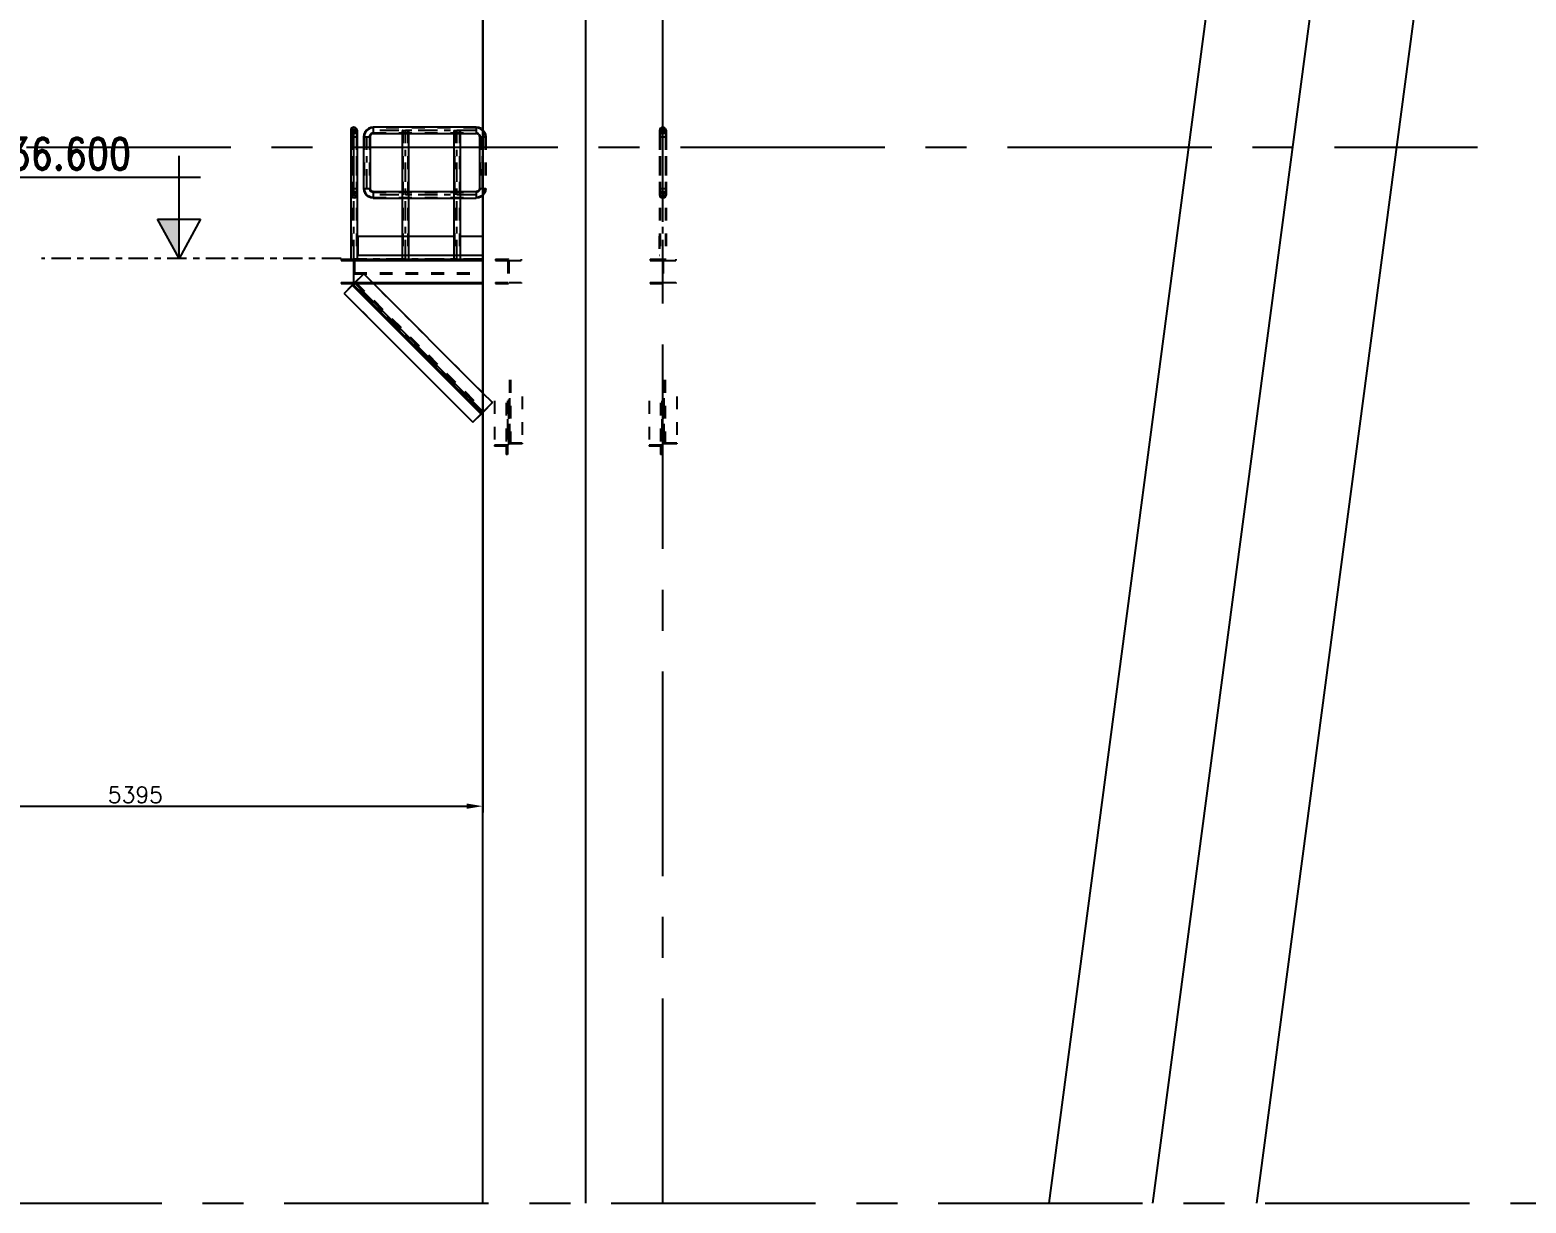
# Model space of a CAD drawing. Header units: millimetres. Extents: x 2368 to 8313, y 7493 to 11698.
# Drawn here: x 6956.3 to 7188.7, y 10907.5 to 11089.7 of the extents above; entities that cross this region are included whole.
import ezdxf
from ezdxf.enums import TextEntityAlignment as Align

# ---------------------------------------------------------------- set-up
doc = ezdxf.new("R2010")
doc.units = ezdxf.units.MM
for name, pattern in [('CENTER', [50.8, 31.75, -6.35, 6.35, -6.35]), ('XKITLINE00', [0]), ('XKITLINE02', [4, 2, -2]), ('XKITLINE03', [6, 3, -1, 1, -1])]:
    doc.linetypes.add(name, pattern=pattern)
doc.layers.add('3', color=120, linetype='Continuous')
doc.styles.add('ROMAND', font='romand.shx')
doc.styles.add('ROMANS', font='romans.shx')
doc.dimstyles.new('MD300', dxfattribs={"dimtxt": 2.5, "dimasz": 2.5, "dimexe": 1, "dimexo": 1, "dimgap": 0.5, "dimtad": 1, "dimdec": 1, "dimlfac": 50, "dimrnd": 0.5, "dimdsep": 46, "dimtxsty": 'ROMANS', "dimcen": 1, "dimclrd": 146, "dimclre": 146, "dimclrt": 30, "dimadec": 1, "dimazin": 2, "dimtfac": 1, "dimtdec": 1, "dimtmove": 0, "dimatfit": 1, "dimfxl": 1, "dimtolj": 1, "dimtzin": 0, "dimlwd": -1, "dimlwe": -1, "dimarcsym": 0})

# ---------------------------------------------------------------- blocks, each defined once
blk = doc.blocks.new('*D42')
at = {"color": 146, "transparency": 16777216}
for p, q in [((6918.69, 11189.66), (6918.69, 10968.16)), ((7026.59, 11121.22), (7026.59, 10968.16)), ((6921.19, 10969.16), (7024.09, 10969.16))]:
    blk.add_line(p, q, dxfattribs=at)
for points in [[(6921.19, 10969.58), (6921.19, 10968.75), (6918.69, 10969.16)], [(7024.09, 10969.58), (7024.09, 10968.75), (7026.59, 10969.16)]]:
    blk.add_solid(points, dxfattribs=at)
at = {"layer": 'Defpoints', "color": 0, "transparency": 16777216}
for p in [(6918.69, 11190.66), (7026.59, 11122.22), (7026.59, 10969.16)]:
    blk.add_point(p, dxfattribs=at)
at = {"color": 30, "transparency": 16777216, "insert": (6972.64, 10970.91), "char_height": 2.5, "attachment_point": 5, "style": 'ROMANS'}
blk.add_mtext('\\A1;5395', dxfattribs=at)

msp = doc.modelspace()

# ---------------------------------------------------------------- linework, layer by layer
at = {"color": 6, "linetype": 'CENTER'}
for p, q in [((7054.5882, 10907.5139), (7054.5882, 11495.735)), ((3247.3048, 11071.5205), (7181.1218, 11071.5205)), ((3236.5719, 10907.5139), (7224.4963, 10907.5139))]:
    msp.add_line(p, q, dxfattribs=at)
at = {"color": 4}
for p, q in [((7026.5881, 11122.2205), (7026.5881, 10907.5139)), ((7026.5882, 11122.2205), (7026.5882, 10907.5139)), ((7026.5883, 11122.2205), (7026.5882, 10907.5139)), ((7026.5882, 11122.2205), (7026.5882, 10907.5139)), ((7026.5882, 11122.2205), (7026.5882, 10907.5139)), ((7026.5883, 11122.2205), (7026.5883, 10907.5139)), ((7042.5882, 11122.2205), (7042.5882, 10907.5139)), ((7175.2586, 11122.2205), (7146.8095, 10907.5139)), ((7175.2586, 11122.2205), (7146.8095, 10907.5139)), ((7175.2586, 11122.2205), (7146.8096, 10907.5139)), ((7175.2587, 11122.2205), (7146.8096, 10907.5139)), ((7140.9986, 11107.2759), (7114.5297, 10907.5139)), ((7140.9986, 11107.2759), (7114.5298, 10907.5139)), ((7156.9986, 11106.2205), (7130.6696, 10907.5139)), ((7156.9986, 11106.2205), (7130.6696, 10907.5139))]:
    msp.add_line(p, q, dxfattribs=at)
at = {"color": 3, "linetype": 'XKITLINE02'}
for p, q in [((7006.088, 11074.1205), (7007.088, 11074.1205)), ((7006.088, 11074.1205), (7006.088, 11054.1205)), ((7006.0881, 11074.1205), (7007.0881, 11074.1205)), ((7006.0881, 11074.1205), (7006.0881, 11054.1205)), ((7006.0881, 11074.1205), (7007.0881, 11074.1205)), ((7006.0881, 11074.1205), (7006.0881, 11054.1205)), ((7006.0882, 11074.1205), (7006.1262, 11073.9292)), ((7006.0882, 11074.1205), (7007.0882, 11074.1205)), ((7006.0882, 11074.1205), (7006.0882, 11064.1205)), ((7006.1189, 11074.1205), (7006.0882, 11074.1205)), ((7006.0882, 11074.1205), (7006.1262, 11073.9292)), ((7006.1262, 11073.9292), (7006.2346, 11073.767)), ((7006.1262, 11073.9292), (7006.2346, 11073.767)), ((7006.188, 11074.1205), (7006.188, 11054.1205)), ((7006.1881, 11074.1205), (7006.1881, 11054.1205)), ((7006.1881, 11074.1205), (7006.1881, 11054.1205)), ((7006.2186, 11074.2736), (7006.1882, 11074.1205)), ((7006.2186, 11074.2736), (7006.1882, 11074.1205)), ((7006.1882, 11074.1205), (7006.2186, 11073.9675)), ((7006.1882, 11074.1205), (7006.1882, 11054.1205)), ((7006.1882, 11074.1205), (7006.1882, 11073.1205)), ((7006.1882, 11074.1205), (7006.2186, 11073.9675)), ((7006.2186, 11074.2736), (7006.3053, 11074.4034)), ((7006.2186, 11074.2736), (7006.3053, 11074.4034)), ((7006.2186, 11073.9675), (7006.3053, 11073.8377)), ((7006.2186, 11073.9675), (7006.3053, 11073.8377)), ((7006.3968, 11073.6586), (7006.2346, 11073.767)), ((7006.3968, 11073.6586), (7006.2346, 11073.767)), ((7006.3051, 11074.4034), (7006.8708, 11073.8377)), ((7006.3051, 11073.8377), (7006.8708, 11074.4034)), ((7006.3053, 11074.4034), (7006.4351, 11074.4901)), ((7006.3053, 11074.4034), (7006.4351, 11074.4901)), ((7006.3053, 11074.4034), (7006.871, 11073.8377)), ((7006.3053, 11073.8377), (7006.871, 11074.4034)), ((7006.3053, 11074.4034), (7006.871, 11073.8377)), ((7006.3053, 11073.8377), (7006.871, 11074.4034)), ((7006.3053, 11073.8377), (7006.4351, 11073.751)), ((7006.3053, 11073.8377), (7006.4351, 11073.751)), ((7006.5882, 11073.6205), (7006.3968, 11073.6586)), ((7006.5882, 11073.6205), (7006.3968, 11073.6586)), ((7006.5882, 11074.5205), (7006.4351, 11074.4901)), ((7006.5882, 11074.5205), (7006.4351, 11074.4901)), ((7006.5882, 11073.7205), (7006.4351, 11073.751)), ((7006.5882, 11073.7205), (7006.4351, 11073.751)), ((7006.7412, 11074.4901), (7006.5882, 11074.5205)), ((7006.7412, 11074.4901), (7006.5882, 11074.5205)), ((7006.7412, 11073.751), (7006.5882, 11073.7205)), ((7006.7412, 11073.751), (7006.5882, 11073.7205)), ((7006.7795, 11073.6586), (7006.5882, 11073.6205)), ((7006.7795, 11073.6586), (7006.5882, 11073.6205)), ((7006.7412, 11074.4901), (7006.871, 11074.4034)), ((7006.7412, 11074.4901), (7006.871, 11074.4034)), ((7006.7412, 11073.751), (7006.871, 11073.8377)), ((7006.7412, 11073.751), (7006.871, 11073.8377)), ((7006.9417, 11073.767), (7006.7795, 11073.6586)), ((7006.9417, 11073.767), (7006.7795, 11073.6586)), ((7006.871, 11074.4034), (7006.9577, 11074.2736)), ((7006.871, 11074.4034), (7006.9577, 11074.2736)), ((7006.871, 11073.8377), (7006.9577, 11073.9675)), ((7006.871, 11073.8377), (7006.9577, 11073.9675)), ((7006.9417, 11073.767), (7007.0501, 11073.9292)), ((7006.9417, 11073.767), (7007.0501, 11073.9292)), ((7006.9577, 11074.2736), (7006.9882, 11074.1205)), ((7006.9577, 11074.2736), (7006.9882, 11074.1205)), ((7006.9577, 11073.9675), (7006.9882, 11074.1205)), ((7006.9577, 11073.9675), (7006.9882, 11074.1205)), ((7006.988, 11074.1205), (7006.988, 11054.1205)), ((7006.9881, 11074.1205), (7006.9881, 11054.1205)), ((7006.9881, 11074.1205), (7006.9881, 11054.1205)), ((7006.9882, 11074.1205), (7006.9882, 11054.1205)), ((7006.9882, 11074.1205), (7006.9882, 11073.1205)), ((7007.0501, 11073.9292), (7007.0882, 11074.1205)), ((7007.0501, 11073.9292), (7007.0882, 11074.1205)), ((7007.088, 11074.1205), (7007.088, 11054.1205)), ((7007.0881, 11074.1205), (7007.0881, 11054.1205)), ((7007.0881, 11074.1205), (7007.0881, 11054.1205)), ((7007.0882, 11074.1205), (7007.0882, 11064.1205)), ((7008.3757, 11073.8205), (7008.2359, 11073.4829)), ((7008.5982, 11074.1105), (7008.3757, 11073.8205)), ((7008.8882, 11074.333), (7008.5982, 11074.1105)), ((7009.2258, 11074.4728), (7008.8882, 11074.333)), ((7009.1639, 11073.5448), (7009.0686, 11073.4205)), ((7009.2882, 11073.6402), (7009.1639, 11073.5448)), ((7009.5882, 11074.5205), (7009.2258, 11074.4728)), ((7009.4329, 11073.7001), (7009.2882, 11073.6402)), ((7009.5882, 11073.7205), (7009.4329, 11073.7001)), ((7025.5882, 11074.5205), (7009.5882, 11074.5205)), ((7009.5882, 11074.3119), (7009.5882, 11074.1205)), ((7009.5882, 11073.7205), (7025.5882, 11073.7205)), ((7014.0882, 11074.1205), (7015.0882, 11074.1205)), ((7014.0882, 11074.1205), (7014.0882, 11073.6205)), ((7014.1262, 11074.1205), (7014.0882, 11074.1205)), ((7014.0882, 11073.6205), (7015.0882, 11073.6205)), ((7014.1882, 11074.1205), (7014.1882, 11054.1205)), ((7014.9882, 11074.1205), (7014.9882, 11054.1205)), ((7015.0882, 11074.1205), (7015.0882, 11073.6205)), ((7022.0882, 11074.1205), (7023.0882, 11074.1205)), ((7022.0882, 11074.1205), (7022.0882, 11073.6205)), ((7022.1262, 11074.1205), (7022.0882, 11074.1205)), ((7022.0882, 11073.6205), (7023.0882, 11073.6205)), ((7022.1882, 11074.1205), (7022.1882, 11054.1205)), ((7022.9882, 11074.1205), (7022.9882, 11054.1205)), ((7023.0882, 11074.1205), (7023.0882, 11073.6205)), ((7025.5882, 11074.5825), (7025.5882, 11074.1205)), ((7025.5882, 11074.5205), (7025.5882, 11073.7205)), ((7025.9505, 11074.4728), (7025.5882, 11074.5205)), ((7025.5882, 11074.3119), (7025.5882, 11073.6586)), ((7025.5882, 11074.2736), (7025.5882, 11074.1205)), ((7025.7435, 11073.7001), (7025.5882, 11073.7205)), ((7025.8882, 11073.6402), (7025.7435, 11073.7001)), ((7026.0124, 11073.5448), (7025.8882, 11073.6402)), ((7026.2882, 11074.333), (7025.9505, 11074.4728)), ((7026.0124, 11073.5448), (7026.1078, 11073.4205)), ((7026.5781, 11074.1105), (7026.2882, 11074.333)), ((7026.5781, 11074.1105), (7026.8006, 11073.8205)), ((7026.5883, 11074.2277), (7026.6488, 11074.1812)), ((7026.6488, 11074.1812), (7026.8872, 11073.8705)), ((7026.8006, 11073.8205), (7026.9405, 11073.4829)), ((7026.8872, 11073.8705), (7027.0371, 11073.5088)), ((7054.1262, 11074.3119), (7054.0881, 11074.1206)), ((7054.1262, 11074.3119), (7054.0881, 11074.1206)), ((7054.0881, 11074.1206), (7055.0881, 11074.1206)), ((7054.0881, 11074.1206), (7054.0881, 11054.1206)), ((7054.0881, 11074.1206), (7054.1262, 11073.9292)), ((7054.0881, 11074.1206), (7054.0881, 11073.1206)), ((7054.0881, 11074.1206), (7054.1262, 11073.9292)), ((7054.2346, 11074.4741), (7054.1262, 11074.3119)), ((7054.2346, 11074.4741), (7054.1262, 11074.3119)), ((7054.1262, 11073.9292), (7054.2346, 11073.767)), ((7054.1262, 11073.9292), (7054.2346, 11073.767)), ((7054.2186, 11074.2736), (7054.1881, 11074.1206)), ((7054.2186, 11074.2736), (7054.1881, 11074.1206)), ((7054.1881, 11074.1206), (7054.1881, 11054.1206)), ((7054.1881, 11074.1206), (7054.2186, 11073.9675)), ((7054.1881, 11074.1206), (7054.1881, 11073.1206)), ((7054.1881, 11074.1206), (7054.2186, 11073.9675)), ((7054.3053, 11074.4034), (7054.2186, 11074.2736)), ((7054.3053, 11074.4034), (7054.2186, 11074.2736)), ((7054.2186, 11073.9675), (7054.3053, 11073.8377)), ((7054.2186, 11073.9675), (7054.3053, 11073.8377)), ((7054.3968, 11074.5825), (7054.2346, 11074.4741)), ((7054.3968, 11074.5825), (7054.2346, 11074.4741)), ((7054.3968, 11073.6586), (7054.2346, 11073.767)), ((7054.3968, 11073.6586), (7054.2346, 11073.767)), ((7054.4351, 11074.4901), (7054.3053, 11074.4034)), ((7054.4351, 11074.4901), (7054.3053, 11074.4034)), ((7054.3053, 11074.4034), (7054.871, 11073.8377)), ((7054.871, 11074.4034), (7054.3053, 11073.8377)), ((7054.3053, 11074.4034), (7054.871, 11073.8377)), ((7054.871, 11074.4034), (7054.3053, 11073.8377)), ((7054.3053, 11074.4034), (7054.871, 11073.8377)), ((7054.871, 11074.4034), (7054.3053, 11073.8377)), ((7054.4351, 11073.751), (7054.3053, 11073.8377)), ((7054.4351, 11073.751), (7054.3053, 11073.8377)), ((7054.5881, 11074.6206), (7054.3968, 11074.5825)), ((7054.5881, 11074.6206), (7054.3968, 11074.5825)), ((7054.5881, 11073.6206), (7054.3968, 11073.6586)), ((7054.5881, 11073.6206), (7054.3968, 11073.6586)), ((7054.5881, 11074.5206), (7054.4351, 11074.4901)), ((7054.5881, 11074.5206), (7054.4351, 11074.4901)), ((7054.5881, 11073.7206), (7054.4351, 11073.751)), ((7054.5881, 11073.7206), (7054.4351, 11073.751)), ((7054.7795, 11074.5825), (7054.5881, 11074.6206)), ((7054.7795, 11074.5825), (7054.5881, 11074.6206)), ((7054.7412, 11074.4901), (7054.5881, 11074.5206)), ((7054.7412, 11074.4901), (7054.5881, 11074.5206)), ((7054.7412, 11073.751), (7054.5881, 11073.7206)), ((7054.7412, 11073.751), (7054.5881, 11073.7206)), ((7054.7795, 11073.6586), (7054.5881, 11073.6206)), ((7054.7795, 11073.6586), (7054.5881, 11073.6206)), ((7054.871, 11074.4034), (7054.7412, 11074.4901)), ((7054.871, 11074.4034), (7054.7412, 11074.4901)), ((7054.871, 11073.8377), (7054.7412, 11073.751)), ((7054.871, 11073.8377), (7054.7412, 11073.751)), ((7054.9417, 11074.4741), (7054.7795, 11074.5825)), ((7054.9417, 11074.4741), (7054.7795, 11074.5825)), ((7054.9417, 11073.767), (7054.7795, 11073.6586)), ((7054.9417, 11073.767), (7054.7795, 11073.6586)), ((7054.871, 11074.4034), (7054.9577, 11074.2736)), ((7054.871, 11074.4034), (7054.9577, 11074.2736)), ((7054.9577, 11073.9675), (7054.871, 11073.8377)), ((7054.9577, 11073.9675), (7054.871, 11073.8377)), ((7054.9417, 11074.4741), (7055.0501, 11074.3119)), ((7054.9417, 11074.4741), (7055.0501, 11074.3119)), ((7055.0501, 11073.9292), (7054.9417, 11073.767)), ((7055.0501, 11073.9292), (7054.9417, 11073.767)), ((7054.9577, 11074.2736), (7054.9881, 11074.1206)), ((7054.9577, 11074.2736), (7054.9881, 11074.1206)), ((7054.9881, 11074.1206), (7054.9577, 11073.9675)), ((7054.9881, 11074.1206), (7054.9577, 11073.9675)), ((7054.9881, 11074.1206), (7054.9881, 11054.1206)), ((7054.9881, 11074.1206), (7054.9881, 11073.1206)), ((7055.0501, 11074.3119), (7055.0881, 11074.1206)), ((7055.0501, 11074.3119), (7055.0881, 11074.1206)), ((7055.0881, 11074.1206), (7055.0501, 11073.9292)), ((7055.0881, 11074.1206), (7055.0501, 11073.9292)), ((7055.0881, 11074.1206), (7055.0881, 11054.1206)), ((7055.0881, 11074.1206), (7055.0881, 11073.1206)), ((7006.1882, 11073.1205), (7006.1882, 11065.1205)), ((7006.9882, 11073.1205), (7006.9882, 11065.1205)), ((7008.2359, 11073.4829), (7008.1882, 11073.1205)), ((7008.1882, 11073.1205), (7008.1882, 11065.1205)), ((7009.0086, 11073.2758), (7008.9882, 11073.1205)), ((7008.9882, 11073.1205), (7008.9882, 11065.1205)), ((7009.0686, 11073.4205), (7009.0086, 11073.2758)), ((7026.1078, 11073.4205), (7026.1677, 11073.2758)), ((7026.1262, 11073.1205), (7027.0882, 11073.1205)), ((7026.1677, 11073.2758), (7026.1882, 11073.1205)), ((7026.1882, 11073.1205), (7026.1882, 11065.1205)), ((7026.5882, 11073.1205), (7026.9882, 11073.1205)), ((7026.9405, 11073.4829), (7026.9882, 11073.1205)), ((7026.9882, 11073.1205), (7026.9882, 11065.1205)), ((7027.0371, 11073.5088), (7027.0882, 11073.1205)), ((7027.0882, 11073.1205), (7027.0882, 11065.1205)), ((7054.0881, 11073.1206), (7055.0881, 11073.1206)), ((7054.1262, 11073.1206), (7054.0881, 11073.1206)), ((7054.0881, 11073.1206), (7054.0881, 11065.1206)), ((7054.1881, 11073.1206), (7054.1881, 11065.1206)), ((7054.9881, 11073.1206), (7054.9881, 11065.1206)), ((7055.0881, 11073.1206), (7055.0881, 11065.1206)), ((7006.1262, 11064.3119), (7006.0882, 11064.1205)), ((7006.1262, 11064.3119), (7006.0882, 11064.1205)), ((7006.1262, 11064.3119), (7006.2346, 11064.4741)), ((7006.1262, 11064.3119), (7006.2346, 11064.4741)), ((7006.1882, 11065.1205), (7006.1882, 11064.1205)), ((7006.1882, 11065.1205), (7006.9417, 11065.1205)), ((7006.2186, 11064.2736), (7006.1882, 11064.1205)), ((7006.2186, 11064.2736), (7006.1882, 11064.1205)), ((7006.3053, 11064.4034), (7006.2186, 11064.2736)), ((7006.3053, 11064.4034), (7006.2186, 11064.2736)), ((7006.3968, 11064.5825), (7006.2346, 11064.4741)), ((7006.3968, 11064.5825), (7006.2346, 11064.4741)), ((7006.3051, 11064.4034), (7006.8708, 11063.8377)), ((7006.3051, 11063.8377), (7006.8708, 11064.4034)), ((7006.4351, 11064.4901), (7006.3053, 11064.4034)), ((7006.4351, 11064.4901), (7006.3053, 11064.4034)), ((7006.3053, 11064.4034), (7006.871, 11063.8377)), ((7006.871, 11064.4034), (7006.3053, 11063.8377)), ((7006.3053, 11064.4034), (7006.871, 11063.8377)), ((7006.871, 11064.4034), (7006.3053, 11063.8377)), ((7006.5882, 11064.6205), (7006.3968, 11064.5825)), ((7006.5882, 11064.6205), (7006.3968, 11064.5825)), ((7006.5882, 11064.5205), (7006.4351, 11064.4901)), ((7006.5882, 11064.5205), (7006.4351, 11064.4901)), ((7006.7795, 11064.5825), (7006.5882, 11064.6205)), ((7006.7795, 11064.5825), (7006.5882, 11064.6205)), ((7006.7412, 11064.4901), (7006.5882, 11064.5205)), ((7006.7412, 11064.4901), (7006.5882, 11064.5205)), ((7006.7412, 11064.4901), (7006.871, 11064.4034)), ((7006.7412, 11064.4901), (7006.871, 11064.4034)), ((7006.9417, 11064.4741), (7006.7795, 11064.5825)), ((7006.9417, 11064.4741), (7006.7795, 11064.5825)), ((7006.871, 11064.4034), (7006.9577, 11064.2736)), ((7006.871, 11064.4034), (7006.9577, 11064.2736)), ((7006.9417, 11064.4741), (7007.0501, 11064.3119)), ((7006.9417, 11064.4741), (7007.0501, 11064.3119)), ((7006.9577, 11064.2736), (7006.9882, 11064.1205)), ((7006.9577, 11064.2736), (7006.9882, 11064.1205)), ((7006.9882, 11065.1205), (7006.9882, 11064.1205)), ((7007.0501, 11064.3119), (7007.0882, 11064.1205)), ((7007.0501, 11064.3119), (7007.0882, 11064.1205)), ((7008.1882, 11065.1205), (7008.2359, 11064.7582)), ((7008.2359, 11064.7582), (7008.3757, 11064.4205)), ((7008.3757, 11064.4205), (7008.5982, 11064.1306)), ((7008.5882, 11065.1205), (7009.0501, 11065.1205)), ((7008.9882, 11065.1205), (7009.0086, 11064.9653)), ((7009.0086, 11064.9653), (7009.0686, 11064.8205)), ((7009.0686, 11064.8205), (7009.1639, 11064.6963)), ((7009.2882, 11064.6009), (7009.1639, 11064.6963)), ((7009.4329, 11064.541), (7009.2882, 11064.6009)), ((7009.5882, 11064.5205), (7009.4329, 11064.541)), ((7009.5882, 11064.5205), (7025.5882, 11064.5205)), ((7009.5882, 11064.3119), (7009.5882, 11064.1205)), ((7009.5882, 11064.3119), (7009.5882, 11064.1205)), ((7014.0882, 11064.6205), (7014.0882, 11063.6205)), ((7014.0882, 11064.6205), (7015.0882, 11064.6205)), ((7015.0882, 11064.6205), (7015.0882, 11063.6205)), ((7022.0882, 11064.6205), (7022.0882, 11063.6205)), ((7022.0882, 11064.6205), (7023.0882, 11064.6205)), ((7023.0882, 11064.6205), (7023.0882, 11063.6205)), ((7025.5882, 11064.5825), (7025.5882, 11064.1205)), ((7025.7435, 11064.541), (7025.5882, 11064.5205)), ((7025.5882, 11064.2736), (7025.5882, 11064.1205)), ((7025.8882, 11064.6009), (7025.7435, 11064.541)), ((7026.0124, 11064.6963), (7025.8882, 11064.6009)), ((7026.1078, 11064.8205), (7026.0124, 11064.6963)), ((7026.1677, 11064.9653), (7026.1078, 11064.8205)), ((7026.1882, 11065.1205), (7026.1677, 11064.9653)), ((7026.8006, 11064.4205), (7026.5781, 11064.1306)), ((7026.5882, 11065.1205), (7027.0882, 11065.1205)), ((7026.8872, 11064.3705), (7026.6488, 11064.0599)), ((7026.9405, 11064.7582), (7026.8006, 11064.4205)), ((7027.0371, 11064.7323), (7026.8872, 11064.3705)), ((7026.9882, 11065.1205), (7026.9405, 11064.7582)), ((7027.0882, 11065.1205), (7027.0371, 11064.7323)), ((7054.0881, 11065.1206), (7055.0881, 11065.1206)), ((7054.0881, 11065.1206), (7054.0881, 11064.1206)), ((7054.1262, 11064.3119), (7054.0881, 11064.1206)), ((7054.1262, 11064.3119), (7054.0881, 11064.1206)), ((7054.2346, 11064.4741), (7054.1262, 11064.3119)), ((7054.2346, 11064.4741), (7054.1262, 11064.3119)), ((7054.1881, 11065.1206), (7054.1881, 11064.1206)), ((7054.2186, 11064.2736), (7054.1881, 11064.1206)), ((7054.2186, 11064.2736), (7054.1881, 11064.1206)), ((7054.3053, 11064.4034), (7054.2186, 11064.2736)), ((7054.3053, 11064.4034), (7054.2186, 11064.2736)), ((7054.3968, 11064.5825), (7054.2346, 11064.4741)), ((7054.3968, 11064.5825), (7054.2346, 11064.4741)), ((7054.4351, 11064.4901), (7054.3053, 11064.4034)), ((7054.4351, 11064.4901), (7054.3053, 11064.4034)), ((7054.3053, 11064.4034), (7054.871, 11063.8377)), ((7054.871, 11064.4034), (7054.3053, 11063.8377)), ((7054.3053, 11064.4034), (7054.871, 11063.8377)), ((7054.871, 11064.4034), (7054.3053, 11063.8377)), ((7054.3053, 11064.4034), (7054.871, 11063.8377)), ((7054.871, 11064.4034), (7054.3053, 11063.8377)), ((7054.5881, 11064.6206), (7054.3968, 11064.5825)), ((7054.5881, 11064.6206), (7054.3968, 11064.5825)), ((7054.5881, 11064.5206), (7054.4351, 11064.4901)), ((7054.5881, 11064.5206), (7054.4351, 11064.4901)), ((7054.7795, 11064.5825), (7054.5881, 11064.6206)), ((7054.7795, 11064.5825), (7054.5881, 11064.6206)), ((7054.7412, 11064.4901), (7054.5881, 11064.5206)), ((7054.7412, 11064.4901), (7054.5881, 11064.5206)), ((7054.871, 11064.4034), (7054.7412, 11064.4901)), ((7054.871, 11064.4034), (7054.7412, 11064.4901)), ((7054.9417, 11064.4741), (7054.7795, 11064.5825)), ((7054.9417, 11064.4741), (7054.7795, 11064.5825)), ((7054.871, 11064.4034), (7054.9577, 11064.2736)), ((7054.871, 11064.4034), (7054.9577, 11064.2736)), ((7054.9417, 11064.4741), (7055.0501, 11064.3119)), ((7054.9417, 11064.4741), (7055.0501, 11064.3119)), ((7054.9577, 11064.2736), (7054.9881, 11064.1206)), ((7054.9577, 11064.2736), (7054.9881, 11064.1206)), ((7054.9881, 11065.1206), (7054.9881, 11064.1206)), ((7055.0881, 11065.1206), (7055.0501, 11065.1206)), ((7055.0501, 11064.3119), (7055.0881, 11064.1206)), ((7055.0501, 11064.3119), (7055.0881, 11064.1206)), ((7055.0881, 11065.1206), (7055.0881, 11064.1206)), ((7006.1882, 11064.1205), (7006.2186, 11063.9675)), ((7006.1882, 11064.1205), (7006.2186, 11063.9675)), ((7006.2186, 11063.9675), (7006.3053, 11063.8377)), ((7006.2186, 11063.9675), (7006.3053, 11063.8377)), ((7006.4351, 11063.751), (7006.3053, 11063.8377)), ((7006.4351, 11063.751), (7006.3053, 11063.8377)), ((7006.5882, 11063.7205), (7006.4351, 11063.751)), ((7006.5882, 11063.7205), (7006.4351, 11063.751)), ((7006.7412, 11063.751), (7006.5882, 11063.7205)), ((7006.7412, 11063.751), (7006.5882, 11063.7205)), ((7006.871, 11063.8377), (7006.7412, 11063.751)), ((7006.871, 11063.8377), (7006.7412, 11063.751)), ((7006.9577, 11063.9675), (7006.871, 11063.8377)), ((7006.9577, 11063.9675), (7006.871, 11063.8377)), ((7006.9882, 11064.1205), (7006.9577, 11063.9675)), ((7006.9882, 11064.1205), (7006.9577, 11063.9675)), ((7008.8882, 11063.9081), (7008.5982, 11064.1306)), ((7009.2258, 11063.7683), (7008.8882, 11063.9081)), ((7009.5882, 11063.7205), (7009.2258, 11063.7683)), ((7009.5882, 11063.7205), (7025.5882, 11063.7205)), ((7014.0882, 11063.6205), (7015.0882, 11063.6205)), ((7022.0882, 11063.6205), (7023.0882, 11063.6205)), ((7025.5882, 11064.1205), (7025.5882, 11063.6586)), ((7025.9505, 11063.7683), (7025.5882, 11063.7205)), ((7026.2882, 11063.9081), (7025.9505, 11063.7683)), ((7026.5781, 11064.1306), (7026.2882, 11063.9081)), ((7026.5883, 11064.0134), (7026.6488, 11064.0599)), ((7054.0881, 11064.1206), (7054.1262, 11063.9292)), ((7054.0881, 11064.1206), (7054.1262, 11063.9292)), ((7054.1262, 11063.9292), (7054.2346, 11063.767)), ((7054.1262, 11063.9292), (7054.2346, 11063.767)), ((7054.1881, 11064.1206), (7054.2186, 11063.9675)), ((7054.1881, 11064.1206), (7054.2186, 11063.9675)), ((7054.2186, 11063.9675), (7054.3053, 11063.8377)), ((7054.2186, 11063.9675), (7054.3053, 11063.8377)), ((7054.3968, 11063.6586), (7054.2346, 11063.767)), ((7054.3968, 11063.6586), (7054.2346, 11063.767)), ((7054.4351, 11063.751), (7054.3053, 11063.8377)), ((7054.4351, 11063.751), (7054.3053, 11063.8377)), ((7054.5881, 11063.6206), (7054.3968, 11063.6586)), ((7054.5881, 11063.6206), (7054.3968, 11063.6586)), ((7054.5881, 11063.7206), (7054.4351, 11063.751)), ((7054.5881, 11063.7206), (7054.4351, 11063.751)), ((7054.7412, 11063.751), (7054.5881, 11063.7206)), ((7054.7412, 11063.751), (7054.5881, 11063.7206)), ((7054.7795, 11063.6586), (7054.5881, 11063.6206)), ((7054.7795, 11063.6586), (7054.5881, 11063.6206)), ((7054.871, 11063.8377), (7054.7412, 11063.751)), ((7054.871, 11063.8377), (7054.7412, 11063.751)), ((7054.9417, 11063.767), (7054.7795, 11063.6586)), ((7054.9417, 11063.767), (7054.7795, 11063.6586)), ((7054.9577, 11063.9675), (7054.871, 11063.8377)), ((7054.9577, 11063.9675), (7054.871, 11063.8377)), ((7055.0501, 11063.9292), (7054.9417, 11063.767)), ((7055.0501, 11063.9292), (7054.9417, 11063.767)), ((7054.9881, 11064.1206), (7054.9577, 11063.9675)), ((7054.9881, 11064.1206), (7054.9577, 11063.9675)), ((7055.0881, 11064.1206), (7055.0501, 11063.9292)), ((7055.0881, 11064.1206), (7055.0501, 11063.9292)), ((7007.0882, 11057.7205), (7007.0882, 11054.7205)), ((7007.1882, 11057.7205), (7007.1882, 11054.7205)), ((7007.1882, 11057.7205), (7007.1882, 11054.7205)), ((7007.1882, 11057.7205), (7023.0882, 11057.7205)), ((7014.0882, 11057.7205), (7015.0882, 11057.7205)), ((7026.5882, 11057.7205), (7026.5882, 11054.7205)), ((7026.5882, 11057.7205), (7026.5882, 11054.7205)), ((7053.9881, 11057.7205), (7054.0881, 11057.7205)), ((7053.9881, 11057.7205), (7053.9881, 11054.7205)), ((7054.0881, 11057.7205), (7054.0881, 11054.7205)), ((7004.5882, 11054.1205), (7008.5882, 11054.1205)), ((7004.5882, 11053.9205), (7006.5232, 11053.9205)), ((7006.088, 11054.1205), (7007.088, 11054.1205)), ((7006.0881, 11054.1205), (7007.0881, 11054.1205)), ((7006.0881, 11054.1205), (7007.0881, 11054.1205)), ((7006.0882, 11054.1205), (7007.0882, 11054.1205)), ((7006.5881, 11054.1205), (7026.5881, 11054.1205)), ((7006.5881, 11054.1205), (7006.5881, 11053.9205)), ((7006.5881, 11054.1205), (7006.5881, 11053.9205)), ((7006.5881, 11054.1205), (7026.5881, 11054.1205)), ((7006.5881, 11054.1205), (7006.5881, 11053.9605)), ((7006.5881, 11054.1205), (7006.5881, 11053.9605)), ((7006.5881, 11053.9605), (7026.5881, 11053.9605)), ((7006.5881, 11053.9605), (7006.5881, 11052.0005)), ((7006.5881, 11053.9605), (7006.5881, 11052.0005)), ((7006.5881, 11053.9205), (7026.5881, 11053.9205)), ((7006.5881, 11053.9205), (7006.5881, 11050.5205)), ((7006.5881, 11053.9205), (7006.5881, 11050.5205)), ((7006.5882, 11054.1205), (7026.5882, 11054.1205)), ((7006.5882, 11054.1205), (7006.5882, 11053.9605)), ((7006.5882, 11054.1205), (7006.5882, 11053.9605)), ((7006.5882, 11053.9605), (7026.5882, 11053.9605)), ((7006.5882, 11053.9605), (7006.5882, 11052.0005)), ((7006.5882, 11053.9605), (7006.5882, 11052.0005)), ((7006.653, 11053.9205), (7008.5882, 11053.9205)), ((7006.6532, 11053.9205), (7006.6532, 11050.5205)), ((7006.6532, 11053.9205), (7006.6532, 11050.5205)), ((7008.5882, 11054.1205), (7008.5882, 11053.9205)), ((7008.5882, 11054.1205), (7008.5882, 11053.9205)), ((7014.0882, 11054.7205), (7023.0882, 11054.7205)), ((7014.0882, 11054.7205), (7015.0882, 11054.7205)), ((7014.0882, 11054.1205), (7015.0882, 11054.1205)), ((7022.0882, 11054.1205), (7023.0882, 11054.1205)), ((7026.5881, 11054.1205), (7026.5881, 11053.9205)), ((7026.5881, 11054.1205), (7026.5881, 11054.1205)), ((7026.5881, 11054.1205), (7026.5881, 11053.9205)), ((7026.5881, 11054.1205), (7026.5881, 11053.9605)), ((7026.5881, 11054.1205), (7026.5881, 11054.1205)), ((7026.5881, 11054.1205), (7026.5881, 11053.9605)), ((7026.5881, 11053.9605), (7026.5881, 11052.0005)), ((7026.5881, 11053.9605), (7026.5881, 11053.9605)), ((7026.5881, 11053.9605), (7026.5881, 11053.9605)), ((7026.5881, 11053.9605), (7026.5881, 11052.0005)), ((7026.5881, 11053.9205), (7026.5881, 11050.5205)), ((7026.5881, 11053.9205), (7026.5881, 11053.9205)), ((7026.5881, 11053.9205), (7026.5881, 11053.9205)), ((7026.5881, 11053.9205), (7026.5881, 11050.5205)), ((7026.5882, 11054.1205), (7026.5882, 11053.9605)), ((7026.5882, 11054.1205), (7026.5882, 11054.1205)), ((7026.5882, 11054.1205), (7026.5882, 11053.9605)), ((7026.5882, 11054.1205), (7026.5882, 11053.9205)), ((7026.5882, 11054.1205), (7026.5882, 11054.1205)), ((7026.5882, 11054.1205), (7026.5882, 11053.9205)), ((7026.5882, 11053.9605), (7026.5882, 11052.0005)), ((7026.5882, 11053.9605), (7026.5882, 11053.9605)), ((7026.5882, 11053.9605), (7026.5882, 11053.9605)), ((7026.5882, 11053.9605), (7026.5882, 11052.0005)), ((7026.5882, 11053.9205), (7026.5882, 11050.5205)), ((7026.5882, 11053.9205), (7026.5882, 11050.5205)), ((7028.5881, 11054.1206), (7032.5881, 11054.1206)), ((7028.5881, 11054.1206), (7028.5881, 11053.9206)), ((7028.5881, 11053.9206), (7030.5231, 11053.9206)), ((7030.5231, 11053.9206), (7030.5231, 11050.5206)), ((7030.6531, 11053.9206), (7030.6531, 11050.5206)), ((7030.6531, 11053.9206), (7032.5881, 11053.9206)), ((7032.5881, 11054.1206), (7032.5881, 11053.9206)), ((7052.5881, 11054.1206), (7056.5881, 11054.1206)), ((7052.5881, 11054.1206), (7052.5881, 11053.9206)), ((7052.5881, 11053.9206), (7054.5231, 11053.9206)), ((7053.9881, 11054.7205), (7054.0881, 11054.7205)), ((7054.0881, 11054.1206), (7055.0881, 11054.1206)), ((7054.5231, 11053.9206), (7054.5231, 11050.5206)), ((7054.6531, 11053.9206), (7054.6531, 11050.5206)), ((7054.6531, 11053.9206), (7056.5881, 11053.9206)), ((7056.5881, 11054.1206), (7056.5881, 11053.9206)), ((7004.5882, 11050.5205), (7006.5232, 11050.5205)), ((7004.5882, 11050.3205), (7008.5882, 11050.3205)), ((7006.5881, 11052.0005), (7026.5881, 11052.0005)), ((7006.5881, 11052.0005), (7006.5881, 11051.8405)), ((7006.5881, 11052.0005), (7006.5881, 11051.8405)), ((7006.5881, 11051.8405), (7026.5881, 11051.8405)), ((7006.5881, 11050.5205), (7026.5881, 11050.5205)), ((7006.5881, 11050.5205), (7006.5881, 11050.3205)), ((7006.5881, 11050.5205), (7006.5881, 11050.3205)), ((7006.5881, 11050.3205), (7026.5881, 11050.3205)), ((7006.5882, 11052.0005), (7026.5882, 11052.0005)), ((7006.5882, 11052.0005), (7006.5882, 11051.8405)), ((7006.5882, 11052.0005), (7006.5882, 11051.8405)), ((7006.5882, 11051.8405), (7026.5882, 11051.8405)), ((7006.653, 11050.5205), (7008.5882, 11050.5205)), ((7006.6942, 11050.4266), (7008.1084, 11051.8408)), ((7006.6942, 11050.4266), (7008.1084, 11051.8408)), ((7006.6942, 11050.4266), (7026.6942, 11030.4266)), ((7006.6942, 11050.4266), (7026.6942, 11030.4266)), ((7006.6942, 11050.4266), (7006.8003, 11050.3205)), ((7008.1084, 11051.8408), (7006.8356, 11050.568)), ((7006.8356, 11050.568), (7026.8356, 11030.568)), ((7008.1084, 11051.8408), (7006.8357, 11050.568)), ((7006.8357, 11050.568), (7026.8357, 11030.568)), ((7008.1084, 11051.8408), (7028.1084, 11031.8408)), ((7008.1084, 11051.8408), (7009.6287, 11050.3205)), ((7008.5882, 11050.5205), (7008.5882, 11050.3205)), ((7008.5882, 11050.5205), (7008.5882, 11050.3205)), ((7026.5881, 11052.0005), (7026.5881, 11051.8405)), ((7026.5881, 11052.0005), (7026.5881, 11052.0005)), ((7026.5881, 11052.0005), (7026.5881, 11052.0005)), ((7026.5881, 11052.0005), (7026.5881, 11051.8405)), ((7026.5881, 11051.8405), (7026.5881, 11051.8405)), ((7026.5881, 11050.5205), (7026.5881, 11050.3205)), ((7026.5881, 11050.5205), (7026.5881, 11050.5205)), ((7026.5881, 11050.5205), (7026.5881, 11050.5205)), ((7026.5881, 11050.5205), (7026.5881, 11050.3205)), ((7026.5881, 11050.3205), (7026.5881, 11050.3205)), ((7026.5882, 11052.0005), (7026.5882, 11051.8405)), ((7026.5882, 11052.0005), (7026.5882, 11052.0005)), ((7026.5882, 11052.0005), (7026.5882, 11052.0005)), ((7026.5882, 11052.0005), (7026.5882, 11051.8405)), ((7026.5882, 11051.8405), (7026.5882, 11051.8405)), ((7026.5882, 11050.5205), (7026.5882, 11050.3205)), ((7026.5882, 11050.5205), (7026.5882, 11050.3205)), ((7026.5882, 11050.3205), (7026.5882, 11050.3205)), ((7028.5881, 11050.5206), (7030.5231, 11050.5206)), ((7028.5881, 11050.5206), (7028.5881, 11050.3206)), ((7028.5881, 11050.3206), (7032.5881, 11050.3206)), ((7030.6531, 11050.5206), (7032.5881, 11050.5206)), ((7032.5881, 11050.5206), (7032.5881, 11050.3206)), ((7052.5881, 11050.5206), (7054.5231, 11050.5206)), ((7052.5881, 11050.5206), (7052.5881, 11050.3206)), ((7052.5881, 11050.3206), (7056.5881, 11050.3206)), ((7054.6531, 11050.5206), (7056.5881, 11050.5206)), ((7056.5881, 11050.5206), (7056.5881, 11050.3206)), ((7005.0678, 11048.8003), (7006.4821, 11050.2145)), ((7006.3406, 11050.0731), (7005.0678, 11048.8003)), ((7005.0678, 11048.8003), (7025.0678, 11028.8003)), ((7006.3406, 11050.0731), (7026.3406, 11030.0731)), ((7006.4821, 11050.2145), (7026.4821, 11030.2145)), ((7030.738, 11035.3596), (7030.738, 11026.8408)), ((7030.938, 11035.3596), (7030.938, 11025.568)), ((7054.7381, 11035.3595), (7054.7381, 11026.8408)), ((7054.9381, 11035.3595), (7054.9381, 11025.568)), ((7026.5883, 11033.361), (7028.1085, 11031.8408)), ((7026.6942, 11030.4266), (7028.1084, 11031.8408)), ((7026.6942, 11030.4266), (7028.1085, 11031.8408)), ((7028.1084, 11031.8408), (7026.8356, 11030.568)), ((7028.1085, 11031.8408), (7026.8357, 11030.568)), ((7028.438, 11032.1069), (7028.438, 11025.0731)), ((7030.238, 11031.824), (7030.238, 11023.8003)), ((7030.438, 11032.1069), (7030.438, 11025.2145)), ((7030.738, 11032.5311), (7030.738, 11025.4266)), ((7032.738, 11032.814), (7032.738, 11025.4266)), ((7052.4381, 11032.1068), (7052.4381, 11025.0731)), ((7054.2381, 11031.824), (7054.2381, 11023.8003)), ((7054.4381, 11032.1068), (7054.4381, 11025.2145)), ((7054.7381, 11032.5311), (7054.7381, 11025.4266)), ((7056.7381, 11032.814), (7056.7381, 11025.4266)), ((7025.0678, 11028.8003), (7026.4821, 11030.2145)), ((7026.3406, 11030.0731), (7025.0678, 11028.8003)), ((7030.438, 11029.2784), (7030.438, 11023.8003)), ((7054.4381, 11029.2784), (7054.4381, 11023.8003)), ((7028.438, 11025.2145), (7028.438, 11025.0731)), ((7030.438, 11025.2145), (7028.438, 11025.2145)), ((7030.238, 11025.0731), (7028.438, 11025.0731)), ((7030.238, 11025.0731), (7030.238, 11023.8003)), ((7030.438, 11025.2145), (7030.438, 11023.8003)), ((7030.938, 11026.8408), (7030.738, 11026.8408)), ((7030.738, 11026.8408), (7030.738, 11025.4266)), ((7032.738, 11025.4266), (7030.738, 11025.4266)), ((7030.938, 11026.8408), (7030.938, 11025.568)), ((7032.738, 11025.568), (7030.938, 11025.568)), ((7032.738, 11025.568), (7032.738, 11025.4266)), ((7052.4381, 11025.2145), (7052.4381, 11025.0731)), ((7054.4381, 11025.2145), (7052.4381, 11025.2145)), ((7054.2381, 11025.0731), (7052.4381, 11025.0731)), ((7054.2381, 11025.0731), (7054.2381, 11023.8003)), ((7054.4381, 11025.2145), (7054.4381, 11023.8003)), ((7054.9381, 11026.8408), (7054.7381, 11026.8408)), ((7054.7381, 11026.8408), (7054.7381, 11025.4266)), ((7056.7381, 11025.4266), (7054.7381, 11025.4266)), ((7054.9381, 11026.8408), (7054.9381, 11025.568)), ((7056.7381, 11025.568), (7054.9381, 11025.568)), ((7056.7381, 11025.568), (7056.7381, 11025.4266)), ((7030.438, 11023.8003), (7030.238, 11023.8003)), ((7054.4381, 11023.8003), (7054.2381, 11023.8003))]:
    msp.add_line(p, q, dxfattribs=at)
at = {"color": 7, "linetype": 'XKITLINE00'}
for p, q in [((7006.1262, 11074.3119), (7006.0882, 11074.1205)), ((7006.1262, 11074.3119), (7006.0882, 11074.1205)), ((7006.0882, 11074.1205), (7006.0882, 11073.1205)), ((7006.2346, 11074.4741), (7006.1262, 11074.3119)), ((7006.2346, 11074.4741), (7006.1262, 11074.3119)), ((7006.3968, 11074.5825), (7006.2346, 11074.4741)), ((7006.3968, 11074.5825), (7006.2346, 11074.4741)), ((7006.5882, 11074.6205), (7006.3968, 11074.5825)), ((7006.5882, 11074.6205), (7006.3968, 11074.5825)), ((7006.7795, 11074.5825), (7006.5882, 11074.6205)), ((7006.7795, 11074.5825), (7006.5882, 11074.6205)), ((7006.9417, 11074.4741), (7006.7795, 11074.5825)), ((7006.9417, 11074.4741), (7006.7795, 11074.5825)), ((7006.9417, 11074.4741), (7007.0501, 11074.3119)), ((7006.9417, 11074.4741), (7007.0501, 11074.3119)), ((7007.0501, 11074.3119), (7007.0882, 11074.1205)), ((7007.0501, 11074.3119), (7007.0882, 11074.1205)), ((7007.0882, 11074.1205), (7007.0882, 11073.1205)), ((7008.2891, 11073.8705), (7008.1393, 11073.5088)), ((7008.5275, 11074.1812), (7008.2891, 11073.8705)), ((7008.8382, 11074.4196), (7008.5275, 11074.1812)), ((7009.1999, 11074.5694), (7008.8382, 11074.4196)), ((7009.5882, 11074.6205), (7009.1999, 11074.5694)), ((7009.3382, 11073.5536), (7009.2346, 11073.4741)), ((7009.4588, 11073.6035), (7009.3382, 11073.5536)), ((7009.5882, 11073.6205), (7009.4588, 11073.6035)), ((7025.5882, 11074.6205), (7009.5882, 11074.6205)), ((7009.5882, 11074.6205), (7009.5882, 11074.3119)), ((7009.5882, 11074.6205), (7009.5882, 11073.6205)), ((7009.5882, 11074.3119), (7009.5882, 11073.6205)), ((7009.5882, 11073.6205), (7014.0882, 11073.6205)), ((7014.0882, 11073.6205), (7014.0882, 11064.6205)), ((7015.0882, 11073.6205), (7015.0882, 11064.6205)), ((7015.0882, 11073.6205), (7022.0882, 11073.6205)), ((7022.0882, 11073.6205), (7022.0882, 11064.6205)), ((7023.0882, 11073.6205), (7023.0882, 11064.6205)), ((7023.0882, 11073.6205), (7025.5882, 11073.6205)), ((7025.5882, 11074.6205), (7025.5882, 11074.3119)), ((7025.5882, 11074.6205), (7025.5882, 11073.6205)), ((7025.9764, 11074.5694), (7025.5882, 11074.6205)), ((7025.5882, 11074.3119), (7025.5882, 11073.6205)), ((7025.7176, 11073.6035), (7025.5882, 11073.6205)), ((7025.8382, 11073.5536), (7025.7176, 11073.6035)), ((7025.9417, 11073.4741), (7025.8382, 11073.5536)), ((7026.3382, 11074.4196), (7025.9764, 11074.5694)), ((7026.3382, 11074.4196), (7026.5883, 11074.2277)), ((7006.0882, 11073.1205), (7006.0882, 11065.1205)), ((7006.0882, 11073.1205), (7007.0882, 11073.1205)), ((7007.0882, 11073.1205), (7007.0882, 11065.1205)), ((7008.1393, 11073.5088), (7008.0882, 11073.1205)), ((7008.0882, 11073.1205), (7009.0882, 11073.1205)), ((7008.0882, 11073.1205), (7008.0882, 11065.1205)), ((7009.1052, 11073.25), (7009.0882, 11073.1205)), ((7009.0882, 11073.1205), (7009.0882, 11065.1205)), ((7009.1552, 11073.3705), (7009.1052, 11073.25)), ((7009.2346, 11073.4741), (7009.1552, 11073.3705)), ((7025.9417, 11073.4741), (7026.0212, 11073.3705)), ((7026.0212, 11073.3705), (7026.0711, 11073.25)), ((7026.0711, 11073.25), (7026.0882, 11073.1205)), ((7026.0882, 11073.1205), (7026.5882, 11073.1205)), ((7026.0882, 11073.1205), (7026.0882, 11065.1205)), ((7006.0882, 11065.1205), (7007.0882, 11065.1205)), ((7006.0882, 11065.1205), (7006.0882, 11064.1205)), ((7007.0882, 11065.1205), (7007.0882, 11064.1205)), ((7008.0882, 11065.1205), (7009.0882, 11065.1205)), ((7008.0882, 11065.1205), (7008.1393, 11064.7323)), ((7008.0882, 11065.1205), (7008.5882, 11065.1205)), ((7008.1393, 11064.7323), (7008.2891, 11064.3705)), ((7008.2891, 11064.3705), (7008.5275, 11064.0599)), ((7009.0882, 11065.1205), (7009.1052, 11064.9911)), ((7009.1052, 11064.9911), (7009.1552, 11064.8705)), ((7009.1552, 11064.8705), (7009.2346, 11064.767)), ((7009.3382, 11064.6875), (7009.2346, 11064.767)), ((7009.4588, 11064.6376), (7009.3382, 11064.6875)), ((7009.5882, 11064.6205), (7009.4588, 11064.6376)), ((7009.5882, 11064.6205), (7014.0882, 11064.6205)), ((7009.5882, 11064.6205), (7009.5882, 11064.3119)), ((7009.5882, 11064.6205), (7009.5882, 11064.3119)), ((7009.5882, 11064.3119), (7009.5882, 11063.6205)), ((7009.5882, 11064.3119), (7009.5882, 11063.6205)), ((7015.0882, 11064.6205), (7022.0882, 11064.6205)), ((7023.0882, 11064.6205), (7025.5882, 11064.6205)), ((7025.7176, 11064.6376), (7025.5882, 11064.6205)), ((7025.5882, 11064.6205), (7025.5882, 11064.3119)), ((7025.5882, 11064.6205), (7025.5882, 11063.6205)), ((7025.5882, 11064.3119), (7025.5882, 11063.6205)), ((7025.8382, 11064.6875), (7025.7176, 11064.6376)), ((7025.9417, 11064.767), (7025.8382, 11064.6875)), ((7026.0212, 11064.8705), (7025.9417, 11064.767)), ((7026.0711, 11064.9911), (7026.0212, 11064.8705)), ((7026.0882, 11065.1205), (7026.0711, 11064.9911)), ((7026.0882, 11065.1205), (7026.5882, 11065.1205)), ((7006.0882, 11064.1205), (7006.1262, 11063.9292)), ((7006.0882, 11064.1205), (7006.0882, 11054.1205)), ((7006.0882, 11064.1205), (7006.1262, 11063.9292)), ((7006.1262, 11063.9292), (7006.2346, 11063.767)), ((7006.1262, 11063.9292), (7006.2346, 11063.767)), ((7006.3968, 11063.6586), (7006.2346, 11063.767)), ((7006.3968, 11063.6586), (7006.2346, 11063.767)), ((7006.5882, 11063.6205), (7006.3968, 11063.6586)), ((7006.5882, 11063.6205), (7006.3968, 11063.6586)), ((7006.7795, 11063.6586), (7006.5882, 11063.6205)), ((7006.7795, 11063.6586), (7006.5882, 11063.6205)), ((7006.9417, 11063.767), (7006.7795, 11063.6586)), ((7006.9417, 11063.767), (7006.7795, 11063.6586)), ((7007.0501, 11063.9292), (7006.9417, 11063.767)), ((7007.0501, 11063.9292), (7006.9417, 11063.767)), ((7007.0882, 11064.1205), (7007.0501, 11063.9292)), ((7007.0882, 11064.1205), (7007.0501, 11063.9292)), ((7007.0882, 11064.1205), (7007.0882, 11057.7205)), ((7008.8382, 11063.8215), (7008.5275, 11064.0599)), ((7009.1999, 11063.6717), (7008.8382, 11063.8215)), ((7009.5882, 11063.6205), (7009.1999, 11063.6717)), ((7009.5882, 11063.6205), (7014.0882, 11063.6205)), ((7014.0882, 11063.6205), (7014.0882, 11054.1205)), ((7015.0882, 11063.6205), (7015.0882, 11054.1205)), ((7015.0882, 11063.6205), (7022.0882, 11063.6205)), ((7022.0882, 11063.6205), (7022.0882, 11054.1205)), ((7023.0882, 11063.6205), (7023.0882, 11054.1205)), ((7023.0882, 11063.6205), (7025.5882, 11063.6205)), ((7025.9764, 11063.6717), (7025.5882, 11063.6205)), ((7026.3382, 11063.8215), (7025.9764, 11063.6717)), ((7026.3382, 11063.8215), (7026.5883, 11064.0134)), ((7007.088, 11057.7205), (7007.1882, 11057.7205)), ((7007.0882, 11057.7205), (7007.0882, 11054.7205)), ((7007.1882, 11057.7205), (7007.1882, 11054.7205)), ((7007.1882, 11057.7205), (7014.0882, 11057.7205)), ((7015.0882, 11057.7205), (7022.0882, 11057.7205)), ((7023.0882, 11057.7205), (7026.5882, 11057.7205)), ((7004.588, 11054.1205), (7004.5882, 11054.1205)), ((7004.588, 11053.9205), (7004.5882, 11053.9205)), ((7004.5882, 11054.1205), (7004.5882, 11053.9205)), ((7004.5882, 11054.1205), (7026.5882, 11054.1205)), ((7004.5882, 11054.1205), (7004.5882, 11053.9205)), ((7004.5882, 11053.9205), (7026.5882, 11053.9205)), ((7006.5232, 11053.9205), (7006.5232, 11050.5205)), ((7006.5232, 11053.9205), (7006.5232, 11050.5205)), ((7007.088, 11054.7205), (7007.1882, 11054.7205)), ((7007.0882, 11054.7205), (7007.0882, 11054.1205)), ((7007.1882, 11054.7205), (7014.0882, 11054.7205)), ((7015.0882, 11054.7205), (7022.0882, 11054.7205)), ((7023.0882, 11054.7205), (7026.5882, 11054.7205)), ((7004.588, 11050.5205), (7004.5882, 11050.5205)), ((7004.588, 11050.3205), (7004.5882, 11050.3205)), ((7004.5882, 11050.5205), (7004.5882, 11050.3205)), ((7004.5882, 11050.5205), (7026.5882, 11050.5205)), ((7004.5882, 11050.5205), (7004.5882, 11050.3205)), ((7004.5882, 11050.3205), (7026.5882, 11050.3205)), ((7006.8003, 11050.3205), (7026.5883, 11030.5326)), ((7009.6287, 11050.3205), (7026.5883, 11033.361)), ((7005.0679, 11048.8003), (7006.3407, 11050.0731)), ((7005.0679, 11048.8003), (7025.0679, 11028.8003)), ((7006.3407, 11050.0731), (7006.4821, 11050.2145)), ((7006.3407, 11050.0731), (7026.3407, 11030.0731)), ((7006.4821, 11050.2145), (7026.4821, 11030.2145)), ((7025.0679, 11028.8003), (7026.3407, 11030.0731)), ((7026.3407, 11030.0731), (7026.4821, 11030.2145))]:
    msp.add_line(p, q, dxfattribs=at)
at = {"color": 1, "linetype": 'XKITLINE03'}
for p, q in [((7006.5882, 11074.1205), (7006.588, 11074.1205)), ((7006.588, 11054.1205), (7006.588, 11074.1205)), ((7006.5881, 11054.1205), (7006.5881, 11074.1205)), ((7006.5881, 11054.1205), (7006.5881, 11074.1205)), ((7006.5882, 11054.1205), (7006.5882, 11074.1205)), ((7025.5882, 11074.1205), (7009.5882, 11074.1205)), ((7014.5882, 11054.1205), (7014.5882, 11074.1205)), ((7022.5882, 11054.1205), (7022.5882, 11074.1205)), ((7054.5881, 11054.1206), (7054.5881, 11074.1206)), ((7054.5881, 11074.1206), (7054.5881, 11074.1206)), ((7006.5882, 11065.1205), (7006.5882, 11073.1205)), ((7008.5882, 11065.1205), (7008.5882, 11073.1205)), ((7026.5882, 11065.1205), (7026.5882, 11073.1205)), ((7054.5881, 11065.1206), (7054.5881, 11073.1206)), ((7006.5882, 11064.1205), (7006.588, 11064.1205)), ((7025.5882, 11064.1205), (7009.5882, 11064.1205)), ((7054.5881, 11064.1206), (7054.5881, 11064.1206)), ((7006.5882, 11054.1205), (7006.588, 11054.1205)), ((7026.5881, 11054.1205), (7006.5881, 11054.1205)), ((7026.5881, 11054.1205), (7006.5881, 11054.1205)), ((7026.5882, 11054.1205), (7006.5882, 11054.1205)), ((7030.5881, 11054.1206), (7030.5881, 11054.1206)), ((7054.5881, 11054.1206), (7054.5881, 11054.1206)), ((7026.5881, 11030.3205), (7006.5881, 11050.3205)), ((7026.5881, 11030.3205), (7006.5881, 11050.3205)), ((7026.5882, 11030.3205), (7006.5882, 11050.3205)), ((7026.5882, 11030.3205), (7006.5882, 11050.3205)), ((7030.588, 11032.319), (7030.588, 11025.3205)), ((7030.588, 11032.319), (7030.588, 11025.3205)), ((7054.5881, 11032.319), (7054.5881, 11025.3205)), ((7054.5881, 11032.319), (7054.5881, 11025.3205))]:
    msp.add_line(p, q, dxfattribs=at)
at = {"color": 4, "linetype": 'XKITLINE03'}
msp.add_line((7004.5882, 11054.2205), (6958.0284, 11054.2205), dxfattribs=at)
at = {"color": 1, "linetype": 'XKITLINE00'}
for centre in [(7006.588, 11074.1205), (7006.5881, 11074.1205), (7006.5881, 11074.1205), (7006.5882, 11074.1205), (7006.5882, 11074.1205), (7009.5882, 11074.1205), (7014.5882, 11074.1205), (7022.5882, 11074.1205), (7025.5882, 11074.1205), (7054.5881, 11074.1206), (7054.5881, 11074.1206), (7006.5882, 11073.1205), (7008.5882, 11073.1205), (7026.5882, 11073.1205), (7054.5881, 11073.1206), (7006.5882, 11065.1205), (7008.5882, 11065.1205), (7026.5882, 11065.1205), (7054.5881, 11065.1206), (7006.5882, 11064.1205), (7009.5882, 11064.1205), (7025.5882, 11064.1205), (7054.5881, 11064.1206), (7006.588, 11054.1205), (7006.5881, 11054.1205), (7006.5881, 11054.1205), (7006.5881, 11054.1205), (7006.5881, 11054.1205), (7006.5882, 11054.1205), (7006.5882, 11054.1205), (7006.5882, 11054.1205), (7014.5882, 11054.1205), (7022.5882, 11054.1205), (7026.5881, 11054.1205), (7026.5881, 11054.1205), (7026.5882, 11054.1205), (7030.5881, 11054.1206), (7054.5881, 11054.1206), (7054.5881, 11054.1206), (7006.5881, 11050.3205), (7006.5881, 11050.3205), (7006.5882, 11050.3205), (7006.5882, 11050.3205), (7026.5881, 11030.3205), (7026.5881, 11030.3205), (7026.5882, 11030.3205), (7026.5882, 11030.3205), (7030.588, 11025.3205), (7030.588, 11025.3205), (7054.5881, 11025.3205), (7054.5881, 11025.3205)]:
    msp.add_circle(centre, 0.004, dxfattribs=at)
at = {"layer": '3'}
for p, q in [((6979.4249, 11054.2205), (6979.4249, 11070.165)), ((6982.7583, 11066.8317), (6947.0508, 11066.8317)), ((6976.0916, 11060.3317), (6982.7583, 11060.3317)), ((6979.4249, 11054.2205), (6976.0916, 11060.3317)), ((6982.7583, 11060.3317), (6979.4249, 11054.2205))]:
    msp.add_line(p, q, dxfattribs=at)
msp.add_solid([(6979.4249, 11054.2205), (6976.0916, 11060.3317), (6979.4249, 11060.3317)], dxfattribs=at)

# ---------------------------------------------------------------- texts
at = {"layer": '3', "style": 'ROMAND', "width": 0.8}
msp.add_text('+36.600', height=5, dxfattribs=at).set_placement((6948.6515, 11070.4771), align=Align.MIDDLE_LEFT)

# ---------------------------------------------------------------- dimensions: what is measured, and where the dimension line sits
dim = msp.add_linear_dim(base=(7026.5883, 10969.1621), p1=(6918.6921, 11190.6581), p2=(7026.5883, 11122.2205), dimstyle='MD300')
dim.commit()
dim.dimension.update_dxf_attribs({"geometry": '*D42', "text_midpoint": (6972.6402, 10970.9121)})

doc.saveas('drawing.dxf')
